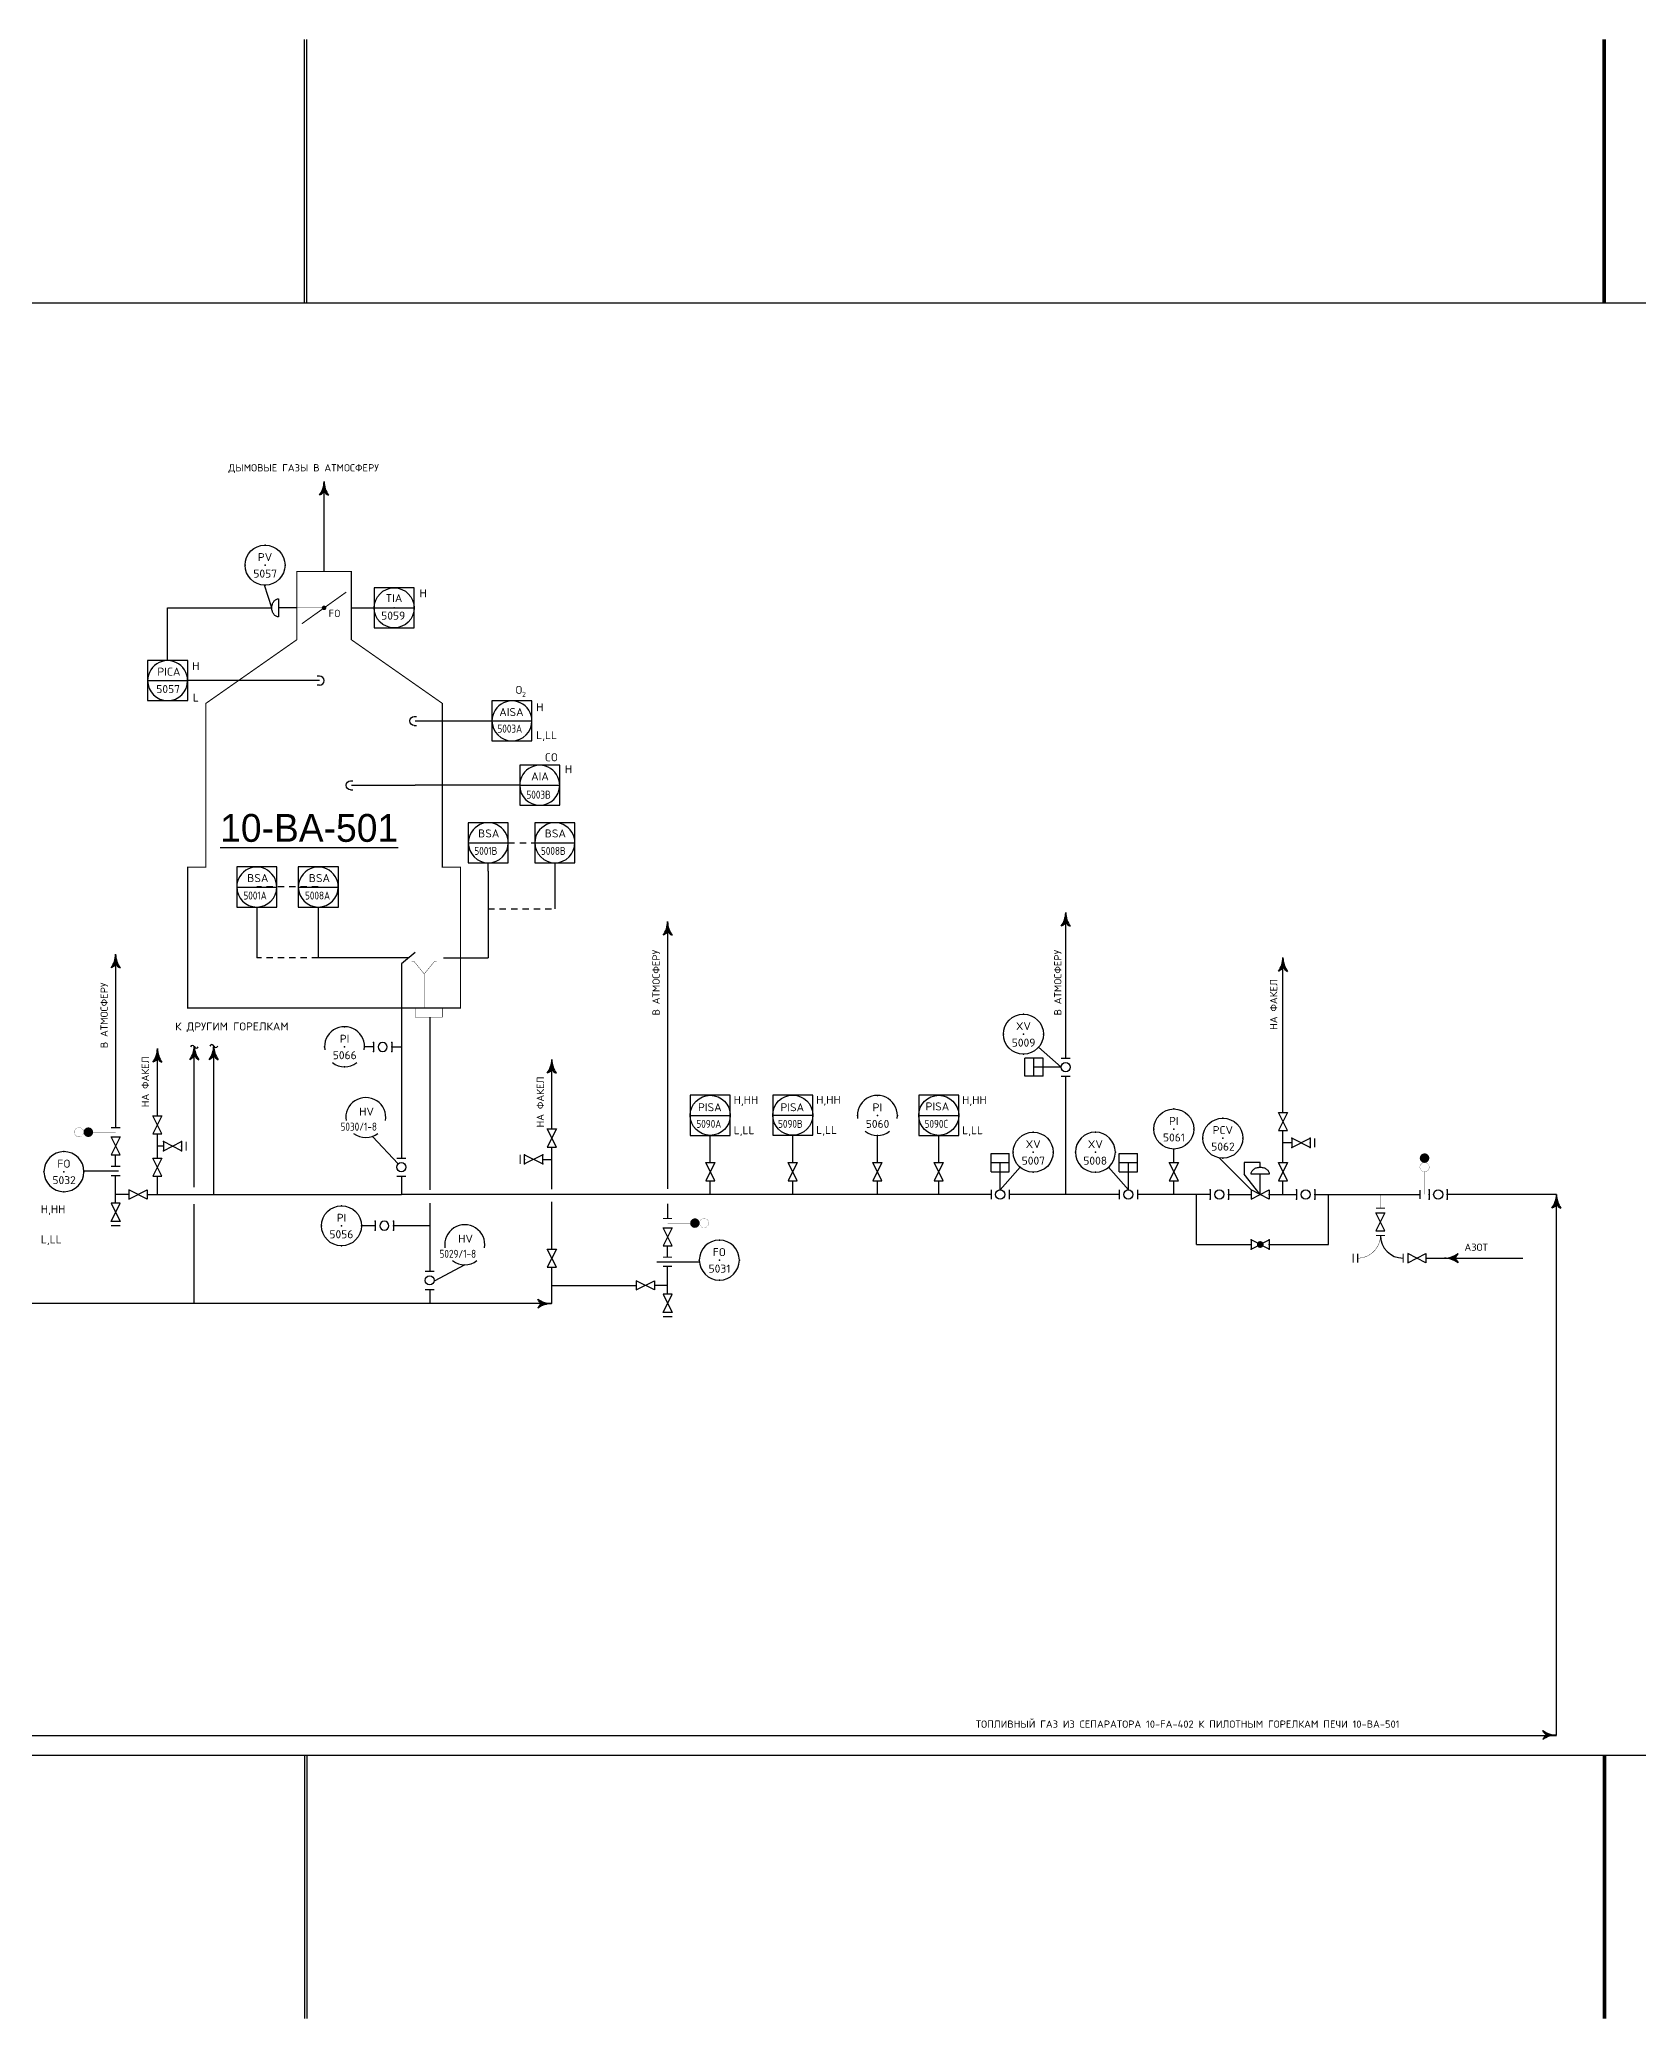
# Model space of a CAD drawing. Extents: x -60 to 179, y 68 to 180.
# Drawn here: x 94.11 to 125.69, y 68.14 to 107.24 of the extents above; entities that cross this region are included whole.
import ezdxf
from ezdxf.enums import TextEntityAlignment as Align

# ---------------------------------------------------------------- set-up
doc = ezdxf.new("R2010")
doc.units = 0
doc.header["$MEASUREMENT"] = 0
doc.linetypes.add('DASH', pattern=[0.15625, 0.09375, -0.0625])
doc.linetypes.add('DASHED', pattern=[0.1875, 0.125, -0.0625])
doc.layers.get('0').update_dxf_attribs({"linetype": 'CONTINUOUS'})
for name, color, linetype in [('IN-ATTRIBS', 7, 'CONTINUOUS'), ('IN-INST-TAP', 7, 'CONTINUOUS'), ('IN-INSTRUMENT', 7, 'CONTINUOUS'), ('IN-MIN-PROC', 7, 'CONTINUOUS'), ('IN-PNEUMATIC', 7, 'CONTINUOUS'), ('IN-SOFTWARE', 7, 'CONTINUOUS'), ('IN-TEXT', 1, 'CONTINUOUS'), ('СЛОЙ1', 3, 'CONTINUOUS'), ('СЛОЙ2', 6, 'CONTINUOUS'), ('СЛОЙ3', 5, 'CONTINUOUS'), ('СЛОЙ4', 2, 'CONTINUOUS')]:
    doc.layers.add(name, color=color, linetype=linetype)
doc.styles.add('ATTRIBS', font='SIMPLEX', dxfattribs={"width": 0.9, "height": 0.1})
doc.styles.add('NARROW', font='simplex', dxfattribs={"width": 0.75, "height": 0.1})
doc.styles.add('S1', font='SIMPLEX', dxfattribs={"height": 0.1})

# ---------------------------------------------------------------- blocks, each defined once
blk = doc.blocks.new('PD14')
for points, const_width in [([(0.03, 0.5, 1), (0.095, 0.5, 1)], 0.065), ([(-0.00125, 0.375, 1), (0.12625, 0.375, 1)], 0.0025)]:
    blk.add_lwpolyline(points, format="xyb", close=True, dxfattribs=dict(const_width=const_width))
at = {"const_width": 0.005}
blk.add_lwpolyline([(0.0625, 0.3125), (0.0625, 0)], dxfattribs=at)
blk = doc.blocks.new('PF35A')
blk.add_lwpolyline([(0, -0.0625), (0.25, 0.0625), (0.25, -0.0625), (0, 0.0625)], close=True)
blk = doc.blocks.new('PE2')
for points in [[(0, 0, 0.150368), (0.188, 0.062, 0.150368)], [(0.125, 0, 0.206864), (0.188, 0.062, 0.206864)], [(0.125, 0, -0.206864), (0.188, -0.062, -0.206864)]]:
    blk.add_lwpolyline(points, format="xyb")
blk.add_arc((-0.008, -0.336), 0.336, 54.4623, 88.6678)
for points in [[(0, 0), (0.125, 0), (0.04, 0.003), (0.141, 0.008)], [(0, 0), (0.125, 0), (0.04, -0.003), (0.141, -0.008)], [(0.04, 0.003), (0.141, 0.008), (0.079, 0.011), (0.156, 0.019)], [(0.079, 0.011), (0.156, 0.019), (0.117, 0.024), (0.169, 0.031)], [(0.117, 0.024), (0.169, 0.031), (0.154, 0.041), (0.179, 0.046)], [(0.154, 0.041), (0.179, 0.046), (0.188, 0.062)], [(0.04, -0.003), (0.141, -0.008), (0.079, -0.011), (0.156, -0.019)], [(0.079, -0.011), (0.156, -0.019), (0.117, -0.024), (0.169, -0.031)], [(0.117, -0.024), (0.169, -0.031), (0.154, -0.041), (0.179, -0.046)], [(0.154, -0.041), (0.179, -0.046), (0.188, -0.062)]]:
    blk.add_solid(points)
blk = doc.blocks.new('VALVTEXT')
at = {"layer": 'IN-ATTRIBS'}
for p in [(0, 0.0625), (0, 0), (0.25, 0.0625), (0.25, 0), (0, -0.0625), (0.25, -0.0625)]:
    blk.add_point(p, dxfattribs=at)
at = {"layer": 'IN-ATTRIBS', "style": 'S1', "flags": 1}
for tag, p in [('IDNUM', (0.125, 0.5625)), ('DWGNO', (0.125, 0.4375)), ('FILENO', (0.125, 0.3125))]:
    blk.add_attdef(tag, text='', height=0.1, dxfattribs=at).set_placement(p, align=Align.CENTER)
at = {"layer": 'IN-ATTRIBS', "style": 'S1'}
for tag, p in [('MODE', (0.125, 0.078125)), ('SIZE', (0.125, -0.1875))]:
    blk.add_attdef(tag, text='', height=0.1, dxfattribs=at).set_placement(p, align=Align.CENTER)
blk = doc.blocks.new('BUBTEXT')
at = {"layer": 'IN-ATTRIBS'}
for p in [(0, 0.25), (-0.25, 0), (0, 0), (0.25, 0), (0, -0.25)]:
    blk.add_point(p, dxfattribs=at)
at = {"layer": 'IN-ATTRIBS', "flags": 1}
for tag, style, width, p in [('DWGNO', 'ATTRIBS', 0.8, (0.003, 0.447)), ('IDNUM', 'ATTRIBS', 0.8, (0.009, 0.584)), ('FILENO', 'ATTRIBS', 0.8, (-0.003, 0.311)), ('LOC', 'ATTRIBS', 0.8, (-0.08, -0.422)), ('SIG', 'ATTRIBS', 0.8, (-0.087, -0.563)), ('INSTALL', 'ATTRIBS', 0.8, (-0.087, -0.699)), ('SERV', 'ATTRIBS', 0.8, (-0.083, -0.838)), ('DATE', 'ATTRIBS', 0.8, (-0.088, -0.969)), ('CSYS', 'NARROW', 0.75, (-0.087, -1.243)), ('DES', 'NARROW', 0.75, (-0.087, -1.102))]:
    blk.add_attdef(tag, text='', height=0.1, dxfattribs=dict(at, style=style, width=width)).set_placement(p, align=Align.CENTER)
at = {"layer": 'IN-ATTRIBS', "style": 'ATTRIBS', "flags": 1}
blk.add_attdef('SYSCDI', text='', height=0.1, dxfattribs=at).set_placement((-0.312, 0.312), align=Align.RIGHT)
at = {"layer": 'IN-ATTRIBS', "style": 'S1'}
for tag, p in [('XT', (0.324, 0.257)), ('A1', (0.323, 0.115)), ('A2', (0.323, -0.035)), ('A3', (0.323, -0.185)), ('RES', (0.323, -0.342))]:
    blk.add_attdef(tag, p, '', height=0.1, dxfattribs=at)
at = {"layer": 'IN-ATTRIBS', "style": 'ATTRIBS'}
blk.add_attdef('SYSCDV', text='', height=0.1, dxfattribs=at).set_placement((-0.312, 0.141), align=Align.RIGHT)
at = {"layer": 'IN-ATTRIBS', "style": 'S1'}
for tag, p in [('INSTTYPE', (0, 0.05)), ('TAGNUM', (0.002, -0.156)), ('MD', (0.402, -0.565)), ('SZ', (0.402, -0.696))]:
    blk.add_attdef(tag, text='', height=0.1, dxfattribs=at).set_placement(p, align=Align.CENTER)
blk = doc.blocks.new('PH35A')
blk.add_circle((0, 0), 0.25)
blk = doc.blocks.new('PH29A')
at = {"linetype": 'Continuous'}
blk.add_line((-0.25, 0), (0.25, 0), dxfattribs=at)
blk.add_lwpolyline([(-0.25, 0.25), (-0.25, -0.25), (0.25, -0.25), (0.25, 0.25)], close=True)
blk.add_circle((0, 0), 0.25)
blk = doc.blocks.new('PH35B')
for start, end in [(351.1529, 188.8471), (232.6037, 307.3963)]:
    blk.add_arc((0, 0), 0.25, start, end)
blk = doc.blocks.new('PF33')
for p, q in [((0, 0.0625), (0, -0.0625)), ((0.25, 0.0625), (0.25, -0.0625))]:
    blk.add_line(p, q)
blk.add_circle((0.125, 0), 0.0625)
blk = doc.blocks.new('PF33A')
for p, q in [((0, 0.0625), (0, -0.0625)), ((0.25, 0.0625), (0.25, -0.0625))]:
    blk.add_line(p, q)
blk.add_circle((0.125, 0), 0.0625)
blk = doc.blocks.new('PH35')
at = {"layer": 'IN-ATTRIBS'}
for p in [(0, 0.25), (-0.25, 0), (0, 0), (0.25, 0), (0, -0.25)]:
    blk.add_point(p, dxfattribs=at)
at = {"layer": 'IN-ATTRIBS', "flags": 1}
for tag, style, width, p in [('DWGNO', 'ATTRIBS', 0.8, (0.003, 0.447)), ('IDNUM', 'ATTRIBS', 0.8, (0.009, 0.584)), ('FILENO', 'ATTRIBS', 0.8, (-0.003, 0.311)), ('LOC', 'ATTRIBS', 0.8, (-0.08, -0.422)), ('SIG', 'ATTRIBS', 0.8, (-0.087, -0.563)), ('INSTALL', 'ATTRIBS', 0.8, (-0.087, -0.699)), ('SERV', 'ATTRIBS', 0.8, (-0.083, -0.838)), ('DATE', 'ATTRIBS', 0.8, (-0.088, -0.969)), ('CSYS', 'NARROW', 0.75, (-0.087, -1.243)), ('DES', 'NARROW', 0.75, (-0.087, -1.102))]:
    blk.add_attdef(tag, text='', height=0.1, dxfattribs=dict(at, style=style, width=width)).set_placement(p, align=Align.CENTER)
at = {"layer": 'IN-ATTRIBS', "style": 'ATTRIBS', "flags": 1}
blk.add_attdef('SYSCDI', text='', height=0.1, dxfattribs=at).set_placement((-0.312, 0.312), align=Align.RIGHT)
at = {"layer": 'IN-ATTRIBS', "style": 'S1'}
for tag, p in [('XT', (0.324, 0.257)), ('A1', (0.323, 0.115)), ('A2', (0.323, -0.035)), ('A3', (0.323, -0.185)), ('RES', (0.323, -0.342))]:
    blk.add_attdef(tag, p, '', height=0.1, dxfattribs=at)
at = {"layer": 'IN-ATTRIBS', "style": 'ATTRIBS'}
blk.add_attdef('SYSCDV', text='', height=0.1, dxfattribs=at).set_placement((-0.312, 0.141), align=Align.RIGHT)
at = {"layer": 'IN-ATTRIBS', "style": 'S1'}
for tag, p in [('INSTTYPE', (0, 0.05)), ('TAGNUM', (0.002, -0.156)), ('MD', (0.402, -0.565)), ('SZ', (0.402, -0.696))]:
    blk.add_attdef(tag, text='', height=0.1, dxfattribs=at).set_placement(p, align=Align.CENTER)
blk = doc.blocks.new('X1', base_point=(27.875, 16.125))
for p, q in [((28, 16.0625), (27.75, 16.1875)), ((27.75, 16.0625), (28, 16.1875)), ((27.75, 16.1875), (27.75, 16.0625)), ((28, 16.1875), (28, 16.0625))]:
    blk.add_line(p, q)
for p in [(27.75, 16.125), (28, 16.125)]:
    blk.add_point(p)
blk = doc.blocks.new('PF9')
for p, q in [((0.125, 0.438), (-0.094, 0.438)), ((-0.094, 0.438), (-0.094, 0.281)), ((0.125, 0), (-0.094, 0.281)), ((0.25, 0.281), (0, 0.281)), ((0.125, 0.375), (0.125, 0.438)), ((0.125, 0), (0.125, 0.281))]:
    blk.add_line(p, q)
blk.add_lwpolyline([(0, 0.281, -0.126822), (0.009, 0.316, -0.10607), (0.037, 0.348, -0.085783), (0.076, 0.368, -0.075445), (0.125, 0.375, -0.075445), (0.174, 0.368, -0.085783), (0.213, 0.348, -0.10607), (0.241, 0.316, -0.126822), (0.25, 0.281, -0.126822)], format="xyb")
at = {"xscale": -1}
blk.add_blockref('X1', (0.125, 0), dxfattribs=at)
blk = doc.blocks.new('PF28A')
for points in [[(0.083, 0.021), (0, 0.062), (0, -0.062), (0.083, -0.021)], [(0.167, 0.021), (0.25, 0.062), (0.25, -0.062), (0.167, -0.021)]]:
    blk.add_lwpolyline(points)
at = {"const_width": 0.0469}
blk.add_lwpolyline([(0.102, 0, 1), (0.148, 0, 1)], format="xyb", close=True, dxfattribs=at)
blk = doc.blocks.new('PE1')
for centre, start, end in [((-0.009, 0.027), 288.4319, 71.5681), ((0.009, -0.027), 108.4319, 251.5681)]:
    blk.add_arc(centre, 0.0284, start, end)
blk = doc.blocks.new('PE14')
for p, q in [((-0.0625, 0), (-0.0625, -0.03125)), ((0.0625, 0), (0.0625, -0.03125))]:
    blk.add_line(p, q)
blk.add_arc((0, 0), 0.0625, 0, 180)
blk = doc.blocks.new('PD35')
for p, q in [((0.125, 0.25), (-0.125, 0.25)), ((0, 0), (0, 0.25))]:
    blk.add_line(p, q)
blk.add_lwpolyline([(-0.125, 0.25, -0.126822), (-0.116, 0.284, -0.10607), (-0.088, 0.316, -0.085783), (-0.049, 0.336, -0.075445), (0, 0.344, -0.075445), (0.049, 0.336, -0.085783), (0.088, 0.316, -0.10607), (0.116, 0.284, -0.126822), (0.125, 0.25, -0.126822)], format="xyb")

msp = doc.modelspace()

# ---------------------------------------------------------------- hatches: boundary and pattern name
at = {"layer": 'СЛОЙ4'}
for points in [[(95.074, 85.741, 1), (95.074, 85.557, 1)], [(107.056, 83.761, 1), (107.056, 83.944, 1)]]:
    msp.add_hatch(color=256, dxfattribs=at).paths.add_polyline_path(points)

# ---------------------------------------------------------------- linework, layer by layer
at = {"color": 7}
for p, q in [((99.344, 102.038), (99.344, 107.237)), ((99.387, 102.038), (99.387, 107.237)), ((125.001, 102.038), (125.001, 107.237)), ((125.027, 102.038), (125.027, 107.237)), ((125.044, 102.038), (125.044, 107.237)), ((96.64, 94.966), (96.64, 96.008)), ((101.528, 93.776), (103.047, 93.776)), ((102.974, 90.804), (102.974, 89.092)), ((104.29, 90.972), (104.29, 90.062)), ((98.401, 90.098), (98.401, 89.095)), ((99.617, 90.098), (99.617, 89.095)), ((99.977, 89.095), (99.617, 89.095)), ((100.69, 85.566), (101.197, 85.023)), ((102.51, 83.031), (101.906, 82.705)), ((99.344, 73.338), (99.344, 68.139)), ((99.387, 73.338), (99.387, 68.139)), ((125.001, 73.338), (125.001, 68.139)), ((125.027, 73.338), (125.027, 68.139)), ((125.044, 73.338), (125.044, 68.139))]:
    msp.add_line(p, q, dxfattribs=at)
at = {"linetype": 'Continuous'}
for p, q in [((96.245, 94.571), (97.036, 94.571)), ((103.047, 93.776), (103.838, 93.776)), ((103.596, 92.504), (104.387, 92.504)), ((102.579, 91.367), (103.37, 91.367)), ((103.895, 91.367), (104.686, 91.367)), ((98.005, 90.493), (98.796, 90.493)), ((99.222, 90.493), (100.013, 90.493))]:
    msp.add_line(p, q, dxfattribs=at)
at = {"color": 7, "linetype": 'DASHED'}
for p, q in [((103.37, 91.367), (103.895, 91.367)), ((99.617, 90.499), (98.401, 90.499)), ((102.974, 90.062), (104.29, 90.062)), ((99.617, 89.095), (98.401, 89.095))]:
    msp.add_line(p, q, dxfattribs=at)
at = {"color": 5}
for p, q in [((97.167, 84.563), (97.167, 87.351)), ((97.551, 84.418), (97.551, 87.351)), ((97.167, 82.262), (97.167, 84.23))]:
    msp.add_line(p, q, dxfattribs=at)
for points in [[(97.036, 94.51), (97.036, 94.966), (96.245, 94.966), (96.245, 94.51)], [(96.245, 94.571), (96.245, 94.175), (97.036, 94.175), (97.036, 94.571)], [(103.838, 93.715), (103.838, 94.171), (103.047, 94.171), (103.047, 93.715)], [(103.047, 93.776), (103.047, 93.38), (103.838, 93.38), (103.838, 93.776)], [(104.387, 92.443), (104.387, 92.899), (103.596, 92.899), (103.596, 92.443)], [(103.596, 92.504), (103.596, 92.109), (104.387, 92.109), (104.387, 92.504)], [(103.37, 91.306), (103.37, 91.763), (102.579, 91.763), (102.579, 91.306)], [(104.686, 91.306), (104.686, 91.763), (103.895, 91.763), (103.895, 91.306)], [(102.579, 91.367), (102.579, 90.972), (103.37, 90.972), (103.37, 91.367)], [(103.895, 91.367), (103.895, 90.972), (104.686, 90.972), (104.686, 91.367)], [(98.796, 90.433), (98.796, 90.889), (98.005, 90.889), (98.005, 90.433)], [(100.013, 90.433), (100.013, 90.889), (99.222, 90.889), (99.222, 90.433)], [(98.005, 90.493), (98.005, 90.098), (98.796, 90.098), (98.796, 90.493)], [(99.222, 90.493), (99.222, 90.098), (100.013, 90.098), (100.013, 90.493)]]:
    msp.add_lwpolyline(points)
for centre, start, end in [((96.64, 94.571), 351.1529, 188.8471), ((96.64, 94.571), 180, 360), ((103.442, 93.776), 351.1529, 188.8471), ((103.442, 93.776), 180, 0), ((103.991, 92.504), 351.1529, 188.8471), ((103.991, 92.504), 180, 0), ((102.974, 91.367), 351.1529, 188.8471), ((104.29, 91.367), 351.1529, 188.8471), ((102.974, 91.367), 180, 360), ((104.29, 91.367), 180, 360), ((98.401, 90.493), 351.1529, 188.8471), ((99.617, 90.493), 351.1529, 188.8471), ((98.401, 90.493), 180, 0), ((99.617, 90.493), 180, 0)]:
    msp.add_arc(centre, 0.395, start, end)
at = {"layer": 'IN-INST-TAP'}
for p, q in [((98.698, 96.008), (98.553, 96.457)), ((100.27, 96.008), (100.719, 96.008)), ((99.641, 94.571), (97.036, 94.571)), ((100.27, 92.504), (101.528, 92.504)), ((103.596, 92.504), (101.528, 92.504)), ((101.414, 89.095), (99.977, 89.095)), ((102.092, 89.092), (102.974, 89.092)), ((114.292, 86.934), (113.844, 87.326)), ((94.987, 84.885), (95.67, 84.885)), ((113.087, 84.508), (113.479, 84.956)), ((115.619, 84.508), (115.227, 84.956)), ((118.044, 84.508), (117.411, 85.143)), ((106.303, 83.088), (107.146, 83.088))]:
    msp.add_line(p, q, dxfattribs=at)
at = {"layer": 'IN-INSTRUMENT', "color": 5}
msp.add_line((95.613, 84.975), (95.613, 85.2), dxfattribs=at)
at = {"layer": 'IN-MIN-PROC', "const_width": 0.00719}
msp.add_lwpolyline([(104.223, 82.262), (104.223, 82.262)], dxfattribs=at)
at = {"layer": 'IN-PNEUMATIC'}
msp.add_line((96.64, 96.008), (98.698, 96.008), dxfattribs=at)
at = {"layer": 'IN-SOFTWARE'}
for p, q in [((-57.05, 102.038), (145.371, 102.038)), ((102.974, 90.804), (102.974, 90.972)), ((-57.05, 73.338), (145.352, 73.338))]:
    msp.add_line(p, q, dxfattribs=at)
at = {"layer": 'СЛОЙ1'}
for p, q in [((99.731, 96.727), (99.731, 98.324)), ((101.528, 89.202), (101.258, 88.978)), ((101.258, 88.978), (101.258, 85.137)), ((101.818, 87.922), (101.818, 84.508)), ((101.258, 84.778), (101.258, 84.418)), ((112.907, 84.418), (101.258, 84.418)), ((101.818, 84.249), (101.818, 82.902)), ((115.44, 84.418), (113.266, 84.418)), ((117.236, 84.418), (115.799, 84.418)), ((117.595, 84.418), (118.044, 84.418)), ((118.404, 84.418), (118.943, 84.418)), ((119.302, 84.418), (121.38, 84.418)), ((124.076, 84.418), (121.92, 84.418)), ((124.076, 73.737), (124.076, 84.418)), ((101.818, 82.542), (101.818, 82.273)), ((101.818, 82.262), (88.896, 82.262)), ((78.018, 73.73), (124.076, 73.73))]:
    msp.add_line(p, q, dxfattribs=at)
at = {"layer": 'СЛОЙ1', "const_width": 0.0216}
msp.add_lwpolyline([(121.38, 84.508), (121.38, 84.328)], dxfattribs=at)
at = {"layer": 'СЛОЙ2'}
for points, const_width in [([(100.898, 88.102), (99.461, 88.102), (97.036, 88.102), (97.036, 90.887), (97.395, 90.887), (97.395, 94.121), (99.192, 95.379), (99.192, 96.727), (100.27, 96.727), (100.27, 95.379), (102.067, 94.121), (102.067, 90.887), (102.426, 90.887), (102.426, 88.102), (100.898, 88.102)], 0.0216), ([(101.709, 88.776), (101.709, 88.102)], 0.00719), ([(101.528, 88.102), (101.528, 87.922), (102.067, 87.922), (102.067, 88.102)], 0.00719)]:
    msp.add_lwpolyline(points, dxfattribs=dict(at, const_width=const_width))
at = {"layer": 'СЛОЙ2', "linetype": 'Continuous', "const_width": 0.00719}
msp.add_lwpolyline([(101.463, 89.023), (101.508, 89.023), (101.709, 88.776), (101.911, 89.023), (101.956, 89.023)], dxfattribs=at)
at = {"layer": 'СЛОЙ3'}
for p, q in [((114.382, 87.114), (114.382, 89.989)), ((106.517, 89.81), (106.517, 84.528)), ((95.613, 89.164), (95.613, 85.739)), ((118.673, 86.042), (118.673, 89.097)), ((96.439, 85.976), (96.439, 87.301)), ((100.708, 87.338), (100.529, 87.338)), ((101.067, 87.338), (101.258, 87.338)), ((104.229, 85.714), (104.229, 87.085)), ((114.382, 84.418), (114.382, 86.754)), ((118.673, 85.317), (118.673, 85.682)), ((96.439, 85.546), (96.439, 85.616)), ((96.439, 85.137), (96.439, 85.546)), ((104.229, 84.72), (104.229, 85.355)), ((104.229, 85.285), (104.229, 85.355)), ((107.359, 85.047), (107.359, 85.586)), ((108.989, 85.047), (108.989, 85.586)), ((110.661, 85.047), (110.661, 85.586)), ((111.873, 85.047), (111.873, 85.586)), ((116.517, 85.047), (116.517, 85.317)), ((118.673, 85.047), (118.673, 85.317)), ((95.524, 84.975), (95.703, 84.975)), ((95.524, 84.795), (95.703, 84.795)), ((95.613, 84.246), (95.613, 84.795)), ((96.439, 84.418), (96.439, 84.778)), ((104.229, 84.524), (104.229, 84.72)), ((107.359, 84.418), (107.359, 84.688)), ((108.989, 84.418), (108.989, 84.688)), ((110.661, 84.418), (110.661, 84.688)), ((111.873, 84.418), (111.873, 84.688)), ((116.517, 84.418), (116.517, 84.688)), ((118.673, 84.418), (118.673, 84.688)), ((95.875, 84.418), (95.613, 84.418)), ((104.229, 84.094), (104.229, 84.274)), ((104.229, 83.341), (104.229, 84.094)), ((106.517, 84.233), (106.517, 83.942)), ((116.966, 83.43), (116.966, 84.418)), ((119.572, 83.43), (119.572, 84.418)), ((100.74, 83.8), (100.47, 83.8)), ((101.818, 83.8), (101.099, 83.8)), ((106.517, 83.178), (106.517, 83.403)), ((116.966, 83.43), (118.044, 83.43)), ((118.404, 83.43), (119.572, 83.43)), ((104.229, 82.262), (104.229, 82.981)), ((106.517, 82.449), (106.517, 82.999)), ((121.497, 83.16), (123.409, 83.16)), ((104.229, 82.622), (105.896, 82.622)), ((106.517, 82.622), (106.255, 82.622)), ((103.95, 82.262), (101.818, 82.262)), ((104.229, 82.262), (103.95, 82.262))]:
    msp.add_line(p, q, dxfattribs=at)
at = {"layer": 'СЛОЙ3', "color": 2}
for p, q in [((96.556, 85.373), (96.439, 85.373)), ((118.85, 85.439), (118.673, 85.439)), ((104.052, 85.112), (104.229, 85.112))]:
    msp.add_line(p, q, dxfattribs=at)
at = {"layer": 'СЛОЙ3', "color": 5}
msp.add_line((96.234, 84.418), (101.258, 84.418), dxfattribs=at)
at = {"layer": 'СЛОЙ3'}
for points, const_width in [([(95.524, 85.739), (95.703, 85.739)], 0.0216), ([(120.508, 84.149), (120.688, 84.149)], 0.0216), ([(120.598, 84.149), (120.598, 84.418)], 0.00719), ([(106.427, 83.942), (106.606, 83.942)], 0.0216), ([(120.508, 83.61), (120.688, 83.61)], 0.0216), ([(106.427, 83.178), (106.606, 83.178)], 0.0216), ([(106.427, 82.999), (106.606, 82.999)], 0.0216), ([(120.059, 83.25), (120.059, 83.071)], 0.0216), ([(120.149, 83.25), (120.149, 83.071)], 0.0216), ([(121.047, 83.071), (121.047, 83.25)], 0.0216)]:
    msp.add_lwpolyline(points, dxfattribs=dict(at, const_width=const_width))
at = {"layer": 'СЛОЙ3', "linetype": 'DASH', "const_width": 0.00719}
msp.add_lwpolyline([(120.149, 83.16, 0.414214), (120.598, 83.61, 0.414214)], format="xyb", dxfattribs=at)
at = {"layer": 'СЛОЙ3'}
msp.add_arc((121.047, 83.61), 0.449, 180, 270, dxfattribs=at)
at = {"layer": 'СЛОЙ4'}
for p, q in [((113.933, 87.114), (113.573, 87.114)), ((113.573, 86.754), (113.573, 87.114)), ((113.753, 86.754), (113.753, 87.114)), ((114.292, 86.934), (113.753, 86.934)), ((113.933, 86.754), (113.933, 87.114)), ((113.933, 86.754), (113.573, 86.754)), ((112.907, 84.867), (112.907, 85.227)), ((112.907, 85.227), (113.266, 85.227)), ((112.907, 85.047), (113.266, 85.047)), ((112.907, 84.867), (113.266, 84.867)), ((113.087, 84.508), (113.087, 85.047)), ((113.266, 84.867), (113.266, 85.227)), ((115.44, 84.867), (115.44, 85.227)), ((115.44, 85.227), (115.799, 85.227)), ((115.44, 85.047), (115.799, 85.047)), ((115.44, 84.867), (115.799, 84.867)), ((115.619, 84.508), (115.619, 85.047)), ((115.799, 84.867), (115.799, 85.227)), ((95.703, 83.797), (95.524, 83.797)), ((106.606, 82), (106.427, 82))]:
    msp.add_line(p, q, dxfattribs=at)
for points, const_width in [([(99.292, 95.695), (100.17, 96.321)], 0.0216), ([(98.832, 96.008), (99.731, 96.008)], 0.00719), ([(95.164, 85.649), (95.613, 85.649)], 0.00719), ([(97.005, 85.463), (97.005, 85.283)], 0.0216), ([(119.299, 85.529), (119.299, 85.349)], 0.0216), ([(103.603, 85.022), (103.603, 85.202)], 0.0216), ([(106.966, 83.852), (106.517, 83.852)], 0.00719)]:
    msp.add_lwpolyline(points, dxfattribs=dict(at, const_width=const_width))
for points, const_width in [([(99.708, 96.008, 1), (99.753, 96.008, 1)], 0.0449), ([(94.891, 85.557, 1), (94.891, 85.741, 1)], 0.00359), ([(95.074, 85.557, 1), (95.074, 85.741, 1)], 0.00359), ([(107.056, 83.944, 1), (107.056, 83.761, 1)], 0.00359), ([(107.239, 83.944, 1), (107.239, 83.761, 1)], 0.00359)]:
    msp.add_lwpolyline(points, format="xyb", close=True, dxfattribs=dict(at, const_width=const_width))

# ---------------------------------------------------------------- block references
at = {"yscale": 1.4375, "zscale": 1.4375}
for name, p, xscale, rotation in [('PE14', (99.641, 94.571), 1.4375, 270), ('PE14', (101.512, 93.774), -1.4375, 90), ('PE14', (100.254, 92.503), -1.4375, 90), ('PE1', (97.168, 87.336), 1.4375, 270), ('PE1', (97.552, 87.351), 1.4375, 270)]:
    msp.add_blockref(name, p, dxfattribs=dict(at, xscale=xscale, rotation=rotation))
at = {"layer": 'IN-INSTRUMENT'}
for name, p, xscale, yscale, zscale in [('PH35A', (98.564, 96.853), 1.58125, 1.58125, 1.58125), ('BUBTEXT', (101.115, 96.008), 1.58125, 1.58125, 1.58125), ('PH29A', (101.115, 96.008), 1.58125, 1.58125, 1.58125), ('PH35A', (113.546, 87.586), 1.58125, 1.58125, 1.58125), ('PH35B', (100.135, 87.337), 1.58125, 1.58125, 1.58125), ('VALVTEXT', (101.067, 87.333), -1.4375, 1.4375, 1.4375), ('PH35B', (100.555, 85.938), 1.58125, 1.58125, 1.58125), ('PH29A', (107.359, 85.982), 1.58125, 1.58125, 1.58125), ('PH29A', (108.989, 85.986), 1.58125, 1.58125, 1.58125), ('PH35B', (110.661, 85.981), 1.58125, 1.58125, 1.58125), ('PH29A', (111.873, 85.982), 1.58125, 1.58125, 1.58125), ('PH35A', (116.517, 85.712), 1.58125, 1.58125, 1.58125), ('PH35A', (113.739, 85.254), 1.58125, 1.58125, 1.58125), ('PH35A', (114.967, 85.254), -1.58125, 1.58125, 1.58125), ('BUBTEXT', (117.485, 85.532), 1.58125, 1.58125, 1.58125), ('PH35A', (117.485, 85.532), 1.58125, 1.58125, 1.58125), ('PH35A', (94.592, 84.869), -1.58125, 1.58125, 1.58125), ('PH35A', (100.075, 83.8), 1.58125, 1.58125, 1.58125), ('VALVTEXT', (101.099, 83.8), -1.4375, 1.4375, 1.4375), ('PH35B', (102.51, 83.426), 1.58125, 1.58125, 1.58125), ('PH35A', (107.539, 83.121), -1.58125, 1.58125, 1.58125)]:
    msp.add_blockref(name, p, dxfattribs=dict(at, xscale=xscale, yscale=yscale, zscale=zscale))
at = {"layer": 'IN-INSTRUMENT', "xscale": 1.58125, "yscale": 1.58125, "zscale": 1.58125}
for p, values in [((98.564, 96.853), {'INSTTYPE': 'PV', 'TAGNUM': '5057'}), ((113.546, 87.586), {'INSTTYPE': 'XV', 'TAGNUM': '5009'}), ((100.135, 87.337), {'INSTTYPE': 'PI', 'TAGNUM': '5066'}), ((110.661, 85.981), {'INSTTYPE': 'PI', 'TAGNUM': '5060'}), ((116.517, 85.712), {'INSTTYPE': 'PI', 'TAGNUM': '5061'}), ((113.739, 85.254), {'INSTTYPE': 'XV', 'TAGNUM': '5007'}), ((117.485, 85.532), {'INSTTYPE': 'PCV', 'TAGNUM': '5062'}), ((94.592, 84.869), {'INSTTYPE': 'FO', 'TAGNUM': '5032'}), ((107.539, 83.121), {'INSTTYPE': 'FO', 'TAGNUM': '5031'})]:
    msp.add_blockref('BUBTEXT', p, dxfattribs=at).add_auto_attribs(values)
at = {"layer": 'IN-INSTRUMENT'}
ref = msp.add_blockref('BUBTEXT', (114.967, 85.254), dxfattribs=dict(at, xscale=-1.58125, yscale=1.58125, zscale=1.58125))
ref.add_attrib('INSTTYPE', 'XV', dxfattribs={"layer": 'IN-ATTRIBS', "height": 0.1581, "style": 'S1'}).set_placement((114.967, 85.333), align=Align.CENTER)
ref.add_attrib('TAGNUM', '5008', dxfattribs={"layer": 'IN-ATTRIBS', "height": 0.1581, "style": 'S1'}).set_placement((114.964, 85.007), align=Align.CENTER)
ref = msp.add_blockref('PH35', (100.075, 83.8), dxfattribs=dict(at, xscale=-1.58125, yscale=1.58125, zscale=1.58125))
ref.add_attrib('INSTTYPE', 'PI', dxfattribs={"layer": 'IN-ATTRIBS', "height": 0.1581, "style": 'S1'}).set_placement((100.075, 83.879), align=Align.CENTER)
ref.add_attrib('TAGNUM', '5056', dxfattribs={"layer": 'IN-ATTRIBS', "height": 0.1581, "style": 'S1'}).set_placement((100.072, 83.553), align=Align.CENTER)
at = {"layer": 'IN-MIN-PROC', "xscale": 1.4375, "yscale": 1.4375, "zscale": 1.4375}
for p in [(96.556, 85.373), (118.85, 85.439)]:
    msp.add_blockref('VALVTEXT', p, dxfattribs=at)
at = {"layer": 'IN-MIN-PROC', "xscale": 1.4375, "yscale": 1.4375, "zscale": 1.4375, "rotation": 180}
msp.add_blockref('VALVTEXT', (104.052, 85.112), dxfattribs=at)
at = {"layer": 'СЛОЙ1', "xscale": 1.4375, "yscale": 1.4375, "zscale": 1.4375}
for p, rotation in [((99.731, 98.504), 270), ((124.076, 84.418), 270), ((124.076, 73.737), 180)]:
    msp.add_blockref('PE2', p, dxfattribs=dict(at, rotation=rotation))
at = {"layer": 'СЛОЙ3', "xscale": 1.4375, "yscale": 1.4375, "zscale": 1.4375}
for p, rotation in [((114.382, 89.989), 270), ((106.517, 89.81), 270), ((95.613, 89.164), 270), ((118.673, 89.097), 270), ((96.439, 87.301), 270), ((97.167, 87.351), 270), ((97.551, 87.351), 270), ((104.229, 87.085), 270), ((104.223, 82.262), 180)]:
    msp.add_blockref('PE2', p, dxfattribs=dict(at, rotation=rotation))
msp.add_blockref('PE2', (121.862, 83.16), dxfattribs=at)
at = {"layer": 'СЛОЙ4', "xscale": 1.4375, "yscale": 1.4375, "zscale": 1.4375}
for name, p, rotation in [('PD35', (99.192, 96.008), 90), ('PF33A', (114.382, 86.754), 90), ('PF35A', (118.673, 85.682), 90), ('PF35A', (96.439, 85.616), 90), ('PF35A', (104.229, 85.355), 90), ('PF35A', (95.613, 85.2), 90), ('PF35A', (96.439, 84.778), 90), ('PF33', (101.258, 84.778), 90), ('PF35A', (104.052, 85.112), 180), ('PF35A', (107.359, 84.688), 90), ('PF35A', (108.989, 84.688), 90), ('PF35A', (110.661, 84.688), 90), ('PF35A', (111.873, 84.688), 90), ('PF35A', (116.517, 84.688), 90), ('PF35A', (118.673, 84.688), 90), ('PF35A', (95.613, 84.246), 270), ('PF35A', (106.517, 83.403), 90), ('PF35A', (120.598, 83.699), 90), ('PF35A', (104.229, 82.981), 90), ('PF33', (101.818, 82.542), 90), ('PF35A', (106.517, 82.449), 270)]:
    msp.add_blockref(name, p, dxfattribs=dict(at, rotation=rotation))
at = {"layer": 'СЛОЙ4', "yscale": 1.4375, "zscale": 1.4375}
for name, p, xscale in [('PF33A', (101.067, 87.333), -1.4375), ('PF35A', (96.556, 85.373), 1.4375), ('PF35A', (118.85, 85.439), 1.4375), ('PF9', (118.044, 84.418), 1.4375), ('PD14', (121.38, 84.418), 1.4375), ('PF35A', (95.875, 84.418), 1.4375), ('PF33A', (112.907, 84.418), 1.4375), ('PF33A', (115.44, 84.418), 1.4375), ('PF33A', (117.236, 84.418), 1.4375), ('VALVTEXT', (117.236, 84.418), 1.4375), ('PF33A', (118.943, 84.418), 1.4375), ('VALVTEXT', (118.943, 84.418), 1.4375), ('PF33A', (121.56, 84.418), 1.4375), ('VALVTEXT', (121.56, 84.418), 1.4375), ('PF33A', (101.099, 83.8), -1.4375), ('VALVTEXT', (118.044, 83.43), 1.4375), ('PF28A', (118.044, 83.43), 1.4375), ('PF35A', (121.497, 83.16), -1.4375), ('PF35A', (105.896, 82.622), 1.4375)]:
    msp.add_blockref(name, p, dxfattribs=dict(at, xscale=xscale))

# ---------------------------------------------------------------- texts
at = {"layer": 'IN-TEXT', "style": 'S1'}
for s, height, p in [('ДЫМОВЫЕ ГАЗЫ В АТМОСФЕРУ', 0.14375, (97.842, 98.704)), ('К ДРУГИМ ГОРЕЛКАМ', 0.15812, (96.786, 87.659)), ('АЗОТ', 0.1437, (122.258, 83.304)), ('ТОПЛИВНЫЙ ГАЗ ИЗ СЕПАРАТОРА 10-FA-402 К ПИЛОТНЫМ ГОРЕЛКАМ ПЕЧИ 10-ВА-501', 0.14375, (112.605, 73.882))]:
    msp.add_text(s, height=height, dxfattribs=at).set_placement(p)
at = {"layer": 'IN-TEXT', "color": 7, "style": 'S1'}
for s, height, p in [('TIA', 0.1581, (101.112, 96.121)), ('5059', 0.1581, (101.096, 95.776)), ('PICA', 0.1581, (96.665, 94.669)), ('H', 0.158, (97.198, 94.779)), ('5057', 0.1581, (96.65, 94.325)), ('L', 0.158, (97.198, 94.157))]:
    msp.add_text(s, height=height, dxfattribs=at).set_placement(p, align=Align.CENTER)
for s, height, p in [('H', 0.158, (101.617, 96.218)), ('FO', 0.1437, (99.821, 95.828)), ('O', 0.158, (103.509, 94.309)), ('2', 0.1, (103.642, 94.25)), ('AISA', 0.1581, (103.192, 93.871)), ('H', 0.158, (103.921, 93.966)), ('L,LL', 0.1581, (103.921, 93.415)), ('CO', 0.1581, (104.092, 92.977)), ('AIA', 0.1581, (103.821, 92.601)), ('H', 0.158, (104.488, 92.742)), ('BSA', 0.1581, (102.774, 91.473)), ('BSA', 0.1581, (104.09, 91.473)), ('BSA', 0.1581, (98.212, 90.591)), ('BSA', 0.1581, (99.429, 90.591)), ('HV', 0.1581, (100.425, 85.977)), ('PISA', 0.1581, (107.117, 86.063)), ('H,HH', 0.1581, (107.822, 86.204)), ('PISA', 0.1581, (108.746, 86.063)), ('H,HH', 0.1581, (109.452, 86.209)), ('PISA', 0.1581, (111.613, 86.079)), ('H,HH', 0.1581, (112.335, 86.204)), ('L,LL', 0.1581, (107.822, 85.61)), ('L,LL', 0.1581, (109.452, 85.615)), ('L,LL', 0.1581, (112.335, 85.61)), ('H,HH', 0.1581, (94.135, 84.048)), ('L,LL', 0.1581, (94.135, 83.454)), ('HV', 0.1581, (102.381, 83.465))]:
    msp.add_text(s, height=height, dxfattribs=at).set_placement(p)
at = {"layer": 'IN-TEXT', "color": 7, "style": 'S1', "width": 0.8}
for s, p in [('5003A', (103.155, 93.543)), ('5003B', (103.728, 92.238)), ('5001B', (102.699, 91.128)), ('5008B', (104.015, 91.128)), ('5001A', (98.137, 90.246)), ('5008A', (99.354, 90.246)), ('5030/1-8', (100.056, 85.679)), ('5090A', (107.085, 85.735)), ('5090B', (108.699, 85.735)), ('5090C', (111.593, 85.735)), ('5029/1-8', (102.011, 83.167))]:
    msp.add_text(s, height=0.1581, dxfattribs=at).set_placement(p)
at = {"layer": 'IN-TEXT', "color": 4}
msp.add_text('%%u10-ВА-501', height=0.55, dxfattribs=at).set_placement((97.678, 91.386))
at = {"layer": 'IN-TEXT', "style": 'S1'}
for s, height, p in [('В АТМОСФЕРУ', 0.14375, (106.361, 87.955)), ('В АТМОСФЕРУ', 0.14375, (114.297, 87.955)), ('В АТМОСФЕРУ', 0.14375, (95.458, 87.309)), ('НА ФАКЕЛ', 0.1437, (118.56, 87.67)), ('НА ФАКЕЛ', 0.1437, (96.271, 86.141)), ('НА ФАКЕЛ', 0.1437, (104.075, 85.742))]:
    msp.add_text(s, height=height, rotation=90, dxfattribs=at).set_placement(p)

doc.saveas('drawing.dxf')
